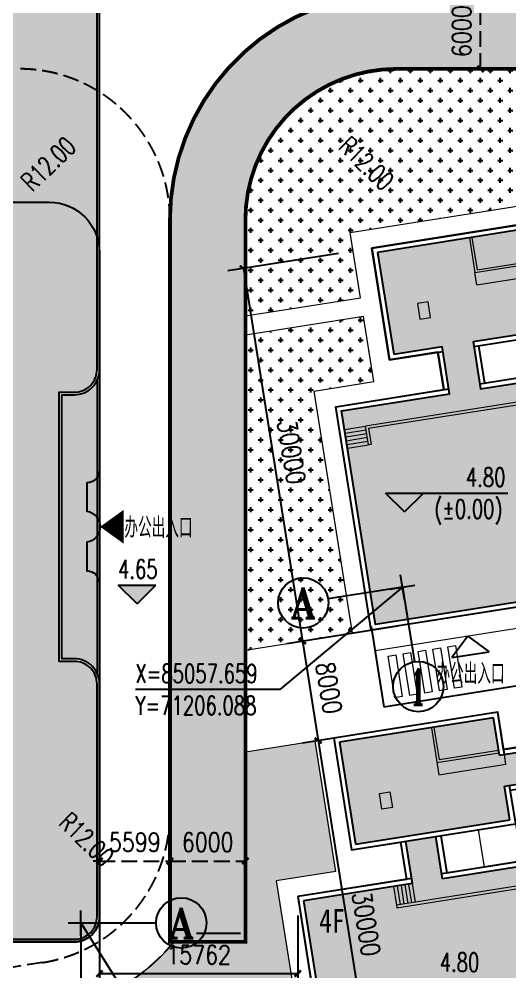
# Model space of a CAD drawing. Header units: metres. Extents: x 71066629 to 71645179, y 84793221 to 85208804.
# Drawn here: x 71175591 to 71214627, y 85027067 to 85102822 of the extents above; entities that cross this region are included whole.
import ezdxf
from ezdxf.enums import TextEntityAlignment as Align

# ---------------------------------------------------------------- set-up
doc = ezdxf.new("R2010")
doc.units = ezdxf.units.M
doc.header["$LTSCALE"] = 1000
doc.linetypes.add('CONTINOUS', pattern=[15000, 5000, 5000, 5000])
doc.linetypes.add('DASH', pattern=[0.35, 0.25, -0.1])
for name, color, linetype in [('A_N_AXIS_TEXT', 7, 'Continuous'), ('A_N_PUB_TEXT', 7, 'Continuous'), ('A_ROOF_2', 136, 'Continuous'), ('A_SITEP_TEX_2', 7, 'Continuous'), ('DIM_COOR', 3, 'Continuous'), ('G-ANN0-GRID', 85, 'Continuous'), ('G-ANNO-DIMS', 3, 'Continuous'), ('G-ANNO-LEVL', 3, 'Continuous'), ('G-ANNO-TEXT', 7, 'Continuous'), ('G-BLDG-EXTG', 48, 'Continuous'), ('G-BLDG-OTLN', 2, 'Continuous'), ('G-BLDG-POIT', 6, 'Continuous'), ('G-BLDG-ROOF', 34, 'Continuous'), ('G-FRIE-FLWL', 6, 'Continuous'), ('G-PLTG', 105, 'Continuous'), ('G-STRU', 134, 'Continuous'), ('G_DRIV_ROAD', 145, 'Continuous'), ('G_H_252', 252, 'Continuous'), ('G_H_253', 253, 'Continuous'), ('G_N_PUB_TEXT', 7, 'Continuous'), ('PUB_DIM', 3, 'Continuous'), ('PUB_TEXT', 7, 'Continuous')]:
    doc.layers.add(name, color=color, linetype=linetype)
doc.layers.add('G-OTHR', color=169, linetype='Continuous', lineweight=13)
doc.layers.add('G-ROAD-园区', color=175, linetype='Continuous', lineweight=13)
doc.styles.add('_TCH_AXIS', font='romant.shx')
doc.styles.add('_TCH_DIM', font='SIMPLEX', dxfattribs={"bigfont": 'GBCBIG'})
doc.styles.add('dim_font', font='SIMPLEX.shx', dxfattribs={"width": 0.8})
doc.styles.add('GAD A', font='$ gad e.shx', dxfattribs={"width": 0.7, "bigfont": '$ gad c.shx'})
doc.styles.add('黑体', font='simhei.ttf', dxfattribs={"width": 0.8})
doc.dimstyles.new('DIMN500', dxfattribs={"dimscale": 5, "dimtxt": 300, "dimasz": 100, "dimexe": 250, "dimexo": 300, "dimgap": 150, "dimtad": 1, "dimdec": 0, "dimzin": 0, "dimdsep": 46, "dimtxsty": 'dim_font', "dimblk": 'ARCHTICK', "dimcen": 0.09, "dimclrt": 7, "dimazin": 2, "dimtfac": 1, "dimtdec": 0, "dimtix": 1, "dimtmove": 2, "dimatfit": 3, "dimldrblk": 'ARCHTICK', "dimtolj": 1, "dimtzin": 0, "dimarcsym": 0})
pattern_1 = [(0, (0, 0), (793.75, 793.75), [396.875, -1190.625]), (90, (198.4, -198.4), (-793.75, 793.75), [396.875, -1190.625])]

# ---------------------------------------------------------------- blocks, each defined once
blk = doc.blocks.new('A$C1225323B')
at = {"layer": 'G_H_252'}
blk.add_hatch(color=256, dxfattribs=at).paths.add_polyline_path([(69878, 83951), (124378, 83951, 0.414214), (126178, 85751), (126178, 89013, -0.087743), (126493, 90796), (131968, 105790, 0.520888), (129338, 109551), (92378, 109551, 0.414214), (90578, 107751), (90578, 106551), (69178, 106551), (69178, 107751, 0.414214), (67378, 109551), (43878, 109551, 0.414214), (42078, 107751), (42078, 48251, 0.414214), (43878, 46451), (45078, 46451), (45078, 25051), (43878, 25051, 0.414214), (42078, 23251), (42078, 4751, 0.414214), (43878, 2951), (65878, 2951, 0.414214), (67678, 4751), (67678, 23251, 0.414214), (65878, 25051), (64678, 25051), (64678, 46451), (65878, 46451, 0.414214), (67678, 48251), (67678, 81751, -0.414214)])
at = {"layer": 'G_H_253'}
h = blk.add_hatch(color=256, dxfattribs=at)
h.paths.add_polyline_path([(44878, 46251), (43878, 46251, -0.287492), (42078, 47379), (42078, 24123, -0.287492), (43878, 25251), (44878, 25251)])
h.paths.add_polyline_path([(67678, 47379, -0.287492), (65878, 46251), (64878, 46251), (64878, 25251), (65878, 25251, -0.287489), (67678, 24123)])
at = {"layer": 'G-ANN0-GRID'}
for q in [(66378, -1749), (72378, 4251)]:
    blk.add_line((66378, 4251), q, dxfattribs=at)
blk.add_circle((74378, 4251), 2000, dxfattribs=at)
at = {"layer": 'G-BLDG-OTLN'}
blk.add_lwpolyline([(45883, 61551), (63883, 61551, -0.41348), (67878, 57556), (67878, 40256, -0.414205), (66883, 39251), (66878, 39251), (66878, 36985, -0.850963), (66878, 34517), (66878, 32256), (66878, 32251, -0.404252), (67878, 31256), (67878, 4756, -0.414211), (65883, 2751), (55193, 2751, 0.1159), (52966, 2225), (46224, -1145)], format="xyb", dxfattribs=at)
at = {"layer": 'G-BLDG-POIT', "linetype": 'CONTINOUS', "ltscale": 0.1}
for p, q in [((66378, 3251), (66378, 5251)), ((65378, 4251), (67378, 4251))]:
    blk.add_line(p, q, dxfattribs=at)
at = {"layer": 'G-BLDG-ROOF'}
for p, q in [((67678, 48251), (67678, 48251)), ((67878, 48251), (67878, 23257)), ((67678, 47379), (67678, 24123))]:
    blk.add_line(p, q, dxfattribs=at)
for points in [[(41878, 107751), (41878, 48251, 0.414214), (43878, 46251), (44878, 46251), (44878, 25251), (43878, 25251, 0.414214), (41878, 23251), (41878, 4751, 0.414214), (43878, 2751), (65878, 2751, 0.414214), (67878, 4751), (67878, 23251, 0.414214), (65878, 25251), (64878, 25251), (64878, 46251), (65878, 46251, 0.414214), (67878, 48251), (67878, 81751, -0.414214)], [(42078, 107751), (42078, 48251, 0.414214), (43878, 46451), (45078, 46451), (45078, 25051), (43878, 25051, 0.414214), (42078, 23251), (42078, 4751, 0.414214), (43878, 2951), (65878, 2951, 0.414214), (67678, 4751), (67678, 23251, 0.414214), (65878, 25051), (64678, 25051), (64678, 46451), (65878, 46451, 0.414214), (67678, 48251), (67678, 81751, -0.414214)]]:
    blk.add_lwpolyline(points, format="xyb", dxfattribs=at)
at = {"layer": 'A_N_AXIS_TEXT', "style": '_TCH_AXIS', "width": 0.9}
blk.add_text('A', height=2430, dxfattribs=at).set_placement((73337, 3036), (75419, 3036), align=Align.FIT)
blk = doc.blocks.new('A$C2D53305D')
at = {"layer": 'G_H_252'}
blk.add_hatch(color=256, dxfattribs=at).paths.add_polyline_path([(30571, 24506), (34324, 25100), (36155, 13544), (53143, 16235), (50452, 33223), (33464, 30532), (33933, 27569), (30180, 26975), (29711, 29938), (17464, 27998), (18746, 19899), (22598, 20509), (23193, 16756), (14600, 15395), (17290, -1593), (34279, 1097), (31588, 18086), (25662, 17147), (25067, 20900), (30994, 21839)])
at = {"layer": 'G_H_253'}
blk.add_hatch(color=256, dxfattribs=at).paths.add_polyline_path([(34946, 18618), (31983, 18148), (32327, 15975), (35290, 16445)])
at = {"layer": 'G-ANN0-GRID'}
for p, q in [((48291, 30248), (47352, 36174)), ((48135, 31236), (47675, 34139)), ((48291, 30248), (54217, 31187)), ((50074, 18989), (56001, 19927)), ((50074, 18989), (51013, 13063)), ((19452, 1381), (13526, 443)), ((19452, 1381), (20390, -4545))]:
    blk.add_line(p, q, dxfattribs=at)
for centre in [(47040, 38150), (56193, 31500), (57976, 20240), (51326, 11087), (11550, 130), (20703, -6520)]:
    blk.add_circle(centre, 2000, dxfattribs=at)
at = {"layer": 'G-BLDG-OTLN'}
blk.add_lwpolyline([(29427, 15111), (31773, 296), (16958, -2051), (14142, 15728), (22735, 17088), (22266, 20052), (18414, 19441), (17006, 28331), (30043, 30396), (30513, 27433), (33476, 27902), (33006, 30865), (50785, 33681), (53131, 18865), (35353, 16050), (35353, 16050), (29427, 15111)], dxfattribs=at)
at = {"layer": 'G-BLDG-POIT', "linetype": 'CONTINOUS', "ltscale": 0.1}
for p, q in [((48447, 29261), (48135, 31236)), ((47303, 30092), (49279, 30405)), ((50231, 18001), (49918, 19976)), ((49087, 18832), (51062, 19145)), ((19608, 394), (19295, 2369)), ((18464, 1225), (20439, 1538))]:
    blk.add_line(p, q, dxfattribs=at)
at = {"layer": 'G-BLDG-ROOF'}
for p, q in [((50785, 33681), (33006, 30865)), ((53601, 15902), (50785, 33681)), ((50452, 33223), (33464, 30532)), ((53143, 16235), (50452, 33223)), ((30043, 30396), (17006, 28331)), ((30575, 27037), (30043, 30396)), ((33006, 30865), (33538, 27507)), ((33464, 30532), (33933, 27569)), ((29711, 29938), (17464, 27998)), ((30180, 26975), (29711, 29938)), ((17006, 28331), (18414, 19441)), ((17464, 27998), (18746, 19899)), ((33933, 27569), (30180, 26975)), ((33476, 27902), (30513, 27433)), ((30571, 24506), (34324, 25100)), ((33929, 25038), (35822, 13087)), ((34324, 25100), (36155, 13544)), ((30994, 21839), (30571, 24506)), ((31451, 21506), (30966, 24568)), ((31029, 24173), (33992, 24642)), ((25067, 20900), (30994, 21839)), ((25130, 20505), (31451, 21506)), ((18746, 19899), (22598, 20509)), ((25994, 17605), (25525, 20568)), ((18414, 19441), (22661, 20114)), ((22266, 20052), (22735, 17088)), ((31921, 18543), (34884, 19013)), ((31983, 18148), (34946, 18618)), ((32327, 15975), (35290, 16445)), ((32390, 15580), (35353, 16050)), ((36155, 13544), (53143, 16235)), ((35822, 13087), (53601, 15902))]:
    blk.add_line(p, q, dxfattribs=at)
for points in [[(25067, 20900), (25662, 17147), (31588, 18086), (34279, 1097), (17290, -1593), (14600, 15395), (23193, 16756), (22598, 20509)], [(25599, 17542), (31921, 18543), (34736, 765), (16958, -2051), (14142, 15728), (23130, 17151)]]:
    blk.add_lwpolyline(points, dxfattribs=at)
at = {"layer": 'G-OTHR', "linetype": 'ByBlock'}
for p, q in [((24772, 29156), (25210, 26390)), ((24970, 29187), (25377, 26619)), ((33699, 29051), (35378, 29317)), ((33746, 28755), (35425, 29020)), ((35378, 29317), (35575, 29348)), ((35575, 29348), (36436, 23916)), ((33793, 28458), (35472, 28724)), ((33840, 28162), (35519, 28428)), ((33886, 27866), (35566, 28132)), ((25377, 26619), (30118, 27370)), ((33933, 27569), (35612, 27835)), ((25210, 26390), (30149, 27172)), ((30575, 27037), (30700, 26247)), ((25367, 25403), (25210, 26390)), ((25367, 25403), (30700, 26247)), ((34324, 25100), (36004, 25366)), ((34371, 24804), (36050, 25070)), ((34418, 24508), (36097, 24773)), ((34465, 24211), (36144, 24477)), ((34512, 23915), (36191, 24181)), ((34559, 23619), (36238, 23885)), ((31451, 21506), (34414, 21976)), ((31451, 21506), (31921, 18543)), ((28488, 21037), (28958, 18074)), ((30144, 16338), (16514, 14179)), ((16742, 14013), (29977, 16109)), ((29977, 16109), (30181, 14825)), ((31823, 16604), (30144, 16338)), ((30378, 14857), (30144, 16338)), ((31870, 16308), (30191, 16042)), ((31917, 16012), (30238, 15746)), ((31964, 15715), (30284, 15449)), ((32010, 15419), (30331, 15153)), ((30181, 14825), (30378, 14857)), ((32057, 15123), (30378, 14857)), ((14834, 13913), (16514, 14179)), ((14881, 13617), (16560, 13883)), ((16748, 12698), (16514, 14179)), ((16742, 14013), (16946, 12729)), ((14928, 13321), (16607, 13587)), ((14975, 13025), (16654, 13291)), ((15022, 12728), (16701, 12994)), ((15069, 12432), (16748, 12698)), ((16946, 12729), (16748, 12698))]:
    blk.add_line(p, q, dxfattribs=at)
blk.add_lwpolyline([(36436, 23916), (36238, 23885), (35378, 29317)], dxfattribs=at)
blk.add_lwpolyline([(20835, 22690), (21675, 22823), (21478, 24068), (20638, 23935)], close=True, dxfattribs=at)
at = {"layer": 'A_N_AXIS_TEXT', "style": '_TCH_AXIS'}
for s, height, width, p, p2 in [('4', 2545, 0.8, (46070, 36877), (48009, 36877)), ('C', 2604, 0.714286, (55263, 30198), (57123, 30198)), ('B', 2487, 0.772727, (56969, 18997), (58983, 18997)), ('4', 2545, 0.8, (50356, 9815), (52296, 9815)), ('A', 2430, 0.9, (10509, -1085), (12592, -1085)), ('1', 2889, 0.5, (20015, -7965), (21391, -7965))]:
    blk.add_text(s, height=height, dxfattribs=dict(at, width=width)).set_placement(p, p2, align=Align.FIT)
blk = doc.blocks.new('A$C54ED5BD2')
at = {"layer": 'G_H_252'}
blk.add_hatch(color=256, dxfattribs=at).paths.add_polyline_path([(70379, 68112), (53390, 65421), (53860, 62458), (50106, 61864), (49637, 64827), (37390, 62887), (38673, 54788), (50920, 56728), (50498, 59394), (54251, 59989), (55612, 51396), (72600, 54087)])
at = {"layer": 'G_H_253'}
h = blk.add_hatch(color=256, dxfattribs=at)
h.paths.add_polyline_path([(73069, 51124), (72663, 53692), (55674, 51001), (56081, 48433)])
h.paths.add_polyline_path([(73342, 68581), (70774, 68174), (73058, 53754), (73464, 51186), (76032, 51593)])
blk.add_hatch(color=256, dxfattribs=at).paths.add_polyline_path([(51859, 50802), (55217, 51333), (54873, 53506), (45588, 52036), (45056, 55394), (42637, 55011), (43168, 51653), (34526, 50284), (37217, 33296), (54205, 35986)])
at = {"layer": 'A_ROOF_2'}
blk.add_line((49970, 65284), (44636, 64440), dxfattribs=at)
at = {"layer": 'G-ANN0-GRID'}
for p, q in [((70588, 65513), (69649, 71439)), ((70588, 65513), (76514, 66451)), ((51136, 38740), (57063, 39679)), ((51136, 38740), (52075, 32814)), ((39284, 36863), (33358, 35924)), ((39284, 36863), (40223, 30937))]:
    blk.add_line(p, q, dxfattribs=at)
for centre in [(69336, 73414), (78489, 66764), (59038, 39992), (31383, 35611), (52388, 30839), (40536, 28961)]:
    blk.add_circle(centre, 2000, dxfattribs=at)
at = {"layer": 'G-BLDG-OTLN'}
blk.add_lwpolyline([(36932, 63219), (38340, 54330), (42241, 54948), (42711, 51985), (34068, 50616), (36415, 35801), (54193, 38617), (52316, 50469), (55279, 50938), (55749, 47975), (76490, 51260), (73674, 69039), (52933, 65754), (53402, 62791), (50439, 62321), (49970, 65284)], close=True, dxfattribs=at)
at = {"layer": 'G-BLDG-POIT', "linetype": 'CONTINOUS', "ltscale": 0.1}
for p, q in [((70744, 64525), (70431, 66500)), ((69600, 65356), (71575, 65669)), ((51293, 37752), (50980, 39728)), ((50149, 38584), (52124, 38897)), ((39441, 35875), (39128, 37851)), ((38297, 36707), (40272, 37019))]:
    blk.add_line(p, q, dxfattribs=at)
at = {"layer": 'G-BLDG-ROOF'}
for p, q in [((70711, 68570), (73674, 69039)), ((73674, 69039), (76490, 51260)), ((53390, 65421), (70379, 68112)), ((70379, 68112), (72600, 54087)), ((49970, 65284), (36932, 63219)), ((50502, 61926), (49970, 65284)), ((53860, 62458), (53390, 65421)), ((49637, 64827), (37390, 62887)), ((50106, 61864), (49637, 64827)), ((36932, 63219), (38340, 54330)), ((37390, 62887), (38673, 54788)), ((50106, 61864), (53860, 62458)), ((50439, 62321), (53402, 62791)), ((50498, 59394), (54251, 59989)), ((55612, 51396), (54251, 59989)), ((50920, 56728), (50498, 59394)), ((50893, 59457), (51378, 56395)), ((53918, 59531), (50955, 59062)), ((38340, 54330), (51378, 56395)), ((38673, 54788), (50920, 56728)), ((45588, 52036), (45056, 55394)), ((45451, 55457), (45921, 52494)), ((42241, 54948), (42711, 51985)), ((42637, 55011), (43168, 51653)), ((54810, 53901), (45526, 52431)), ((72600, 54087), (55612, 51396)), ((54873, 53506), (45588, 52036)), ((73058, 53754), (73527, 50791)), ((43106, 52048), (34068, 50616)), ((43168, 51653), (34526, 50284)), ((51859, 50802), (55217, 51333)), ((54205, 35986), (51859, 50802)), ((52316, 50469), (55279, 50938)), ((55749, 47975), (55279, 50938)), ((76490, 51260), (55749, 47975)), ((34068, 50616), (36884, 32838)), ((34526, 50284), (37217, 33296)), ((54663, 35654), (52316, 50469)), ((36884, 32838), (54663, 35654)), ((37217, 33296), (54205, 35986))]:
    blk.add_line(p, q, dxfattribs=at)
for points in [[(53856, 59926), (55279, 50938), (73058, 53754), (70711, 68570), (52933, 65754), (53465, 62396)], [(53856, 59926), (55279, 50938)], [(54810, 53901), (45921, 52494)]]:
    blk.add_lwpolyline(points, dxfattribs=at)
at = {"layer": 'G-OTHR', "linetype": 'ByBlock'}
for p, q in [((44699, 64045), (45293, 60291)), ((44896, 64076), (45303, 61508)), ((53625, 63940), (55403, 64221)), ((53672, 63643), (55450, 63925)), ((55450, 63925), (56263, 58789)), ((55600, 64253), (56461, 58820)), ((53719, 63347), (55497, 63629)), ((53766, 63051), (55544, 63332)), ((53813, 62754), (55591, 63036)), ((45303, 61508), (50044, 62259)), ((53860, 62458), (55638, 62740)), ((45137, 61279), (50075, 62061)), ((50627, 61136), (50502, 61926)), ((45293, 60291), (50627, 61136)), ((54251, 59989), (56029, 60271)), ((54298, 59693), (56076, 59974)), ((54345, 59396), (56122, 59678)), ((54392, 59100), (56169, 59382)), ((54438, 58804), (56216, 59085)), ((54485, 58507), (56263, 58789)), ((56263, 58789), (56461, 58820)), ((51378, 56395), (54341, 56865)), ((51378, 56395), (51847, 53432)), ((48414, 55926), (48884, 52963)), ((51947, 51524), (41922, 49936)), ((42576, 51559), (42810, 50077)), ((42872, 51606), (43107, 50124)), ((43168, 51653), (43403, 50171)), ((52056, 50833), (51947, 51524)), ((41687, 51418), (41922, 49936)), ((41953, 49739), (51780, 51295)), ((41983, 51465), (42218, 49983)), ((42279, 51512), (42514, 50030)), ((51859, 50802), (51780, 51295)), ((41922, 49936), (41953, 49739))]:
    blk.add_line(p, q, dxfattribs=at)
blk.add_lwpolyline([(55974, 60616), (55403, 64221), (55600, 64253)], dxfattribs=at)
blk.add_lwpolyline([(41596, 57701), (40756, 57568), (40559, 58813), (41399, 58946)], close=True, dxfattribs=at)
at = {"layer": 'A_N_AXIS_TEXT', "style": '_TCH_AXIS'}
for s, height, width, p, p2 in [('5', 2663, 0.7, (68449, 72083), (70224, 72083)), ('C', 2604, 0.714286, (77559, 65462), (79419, 65462)), ('A', 2430, 0.9, (57997, 38777), (60079, 38777)), ('A', 2430, 0.9, (30341, 34397), (32424, 34397)), ('2', 2663, 0.7, (51500, 29507), (53275, 29507)), ('1', 2889, 0.5, (39848, 27517), (41224, 27517))]:
    blk.add_text(s, height=height, dxfattribs=dict(at, width=width)).set_placement(p, p2, align=Align.FIT)
blk = doc.blocks.new('_ARCHTICK')
at = {"color": 0, "linetype": 'ByBlock', "const_width": 0.4}
blk.add_lwpolyline([(-0.5, -0.5), (0.5, 0.5)], dxfattribs=at)
blk = doc.blocks.new('*D61')
at = {"layer": 'Defpoints', "color": 0, "linetype": 'DASH', "ltscale": 5, "transparency": 16777216}
for p in [(71187591, 85042008), (71193591, 85042008), (71193591, 85035886)]:
    blk.add_point(p, dxfattribs=at)
at = {"layer": 'G-FRIE-FLWL', "color": 0, "linetype": 'DASH', "lineweight": -2, "ltscale": 5, "transparency": 16777216}
for p, q in [((71187591, 85040508), (71187591, 85034636)), ((71193591, 85040508), (71193591, 85034636)), ((71187591, 85035886), (71193591, 85035886))]:
    blk.add_line(p, q, dxfattribs=at)
at = {"layer": 'G-FRIE-FLWL', "color": 0, "linetype": 'DASH', "lineweight": -2, "ltscale": 5, "transparency": 16777216, "xscale": 500, "yscale": 500, "zscale": 500, "rotation": 180}
blk.add_blockref('_ARCHTICK', (71187591, 85035886), dxfattribs=at)
at = {"layer": 'G-FRIE-FLWL', "color": 0, "linetype": 'DASH', "lineweight": -2, "ltscale": 5, "transparency": 16777216, "xscale": 500, "yscale": 500, "zscale": 500}
blk.add_blockref('_ARCHTICK', (71193591, 85035886), dxfattribs=at)
at = {"layer": 'G-FRIE-FLWL', "color": 7, "linetype": 'DASH', "ltscale": 5, "transparency": 16777216, "insert": (71190591, 85037386), "char_height": 1500, "attachment_point": 5, "style": 'dim_font'}
blk.add_mtext('\\A1;6000', dxfattribs=at)
blk = doc.blocks.new('*D62')
at = {"layer": 'Defpoints', "color": 0, "linetype": 'DASH', "ltscale": 5, "transparency": 16777216}
for p in [(71181991, 85042008), (71187591, 85042008), (71187591, 85035886)]:
    blk.add_point(p, dxfattribs=at)
at = {"layer": 'G-FRIE-FLWL', "color": 0, "linetype": 'DASH', "lineweight": -2, "ltscale": 5, "transparency": 16777216}
for p, q in [((71181991, 85040508), (71181991, 85034636)), ((71187591, 85040508), (71187591, 85034636)), ((71181991, 85035886), (71181491, 85035886)), ((71181991, 85035886), (71187591, 85035886)), ((71187591, 85035886), (71188091, 85035886))]:
    blk.add_line(p, q, dxfattribs=at)
at = {"layer": 'G-FRIE-FLWL', "color": 0, "linetype": 'DASH', "lineweight": -2, "ltscale": 5, "transparency": 16777216, "xscale": 500, "yscale": 500, "zscale": 500}
blk.add_blockref('_ARCHTICK', (71181991, 85035886), dxfattribs=at)
at = {"layer": 'G-FRIE-FLWL', "color": 0, "linetype": 'DASH', "lineweight": -2, "ltscale": 5, "transparency": 16777216, "xscale": 500, "yscale": 500, "zscale": 500, "rotation": 180}
blk.add_blockref('_ARCHTICK', (71187591, 85035886), dxfattribs=at)
at = {"layer": 'G-FRIE-FLWL', "color": 7, "linetype": 'DASH', "ltscale": 5, "transparency": 16777216, "insert": (71184791, 85037386), "char_height": 1500, "attachment_point": 5, "style": 'dim_font'}
blk.add_mtext('\\A1;5599', dxfattribs=at)
blk = doc.blocks.new('*D63')
at = {"layer": 'Defpoints', "color": 0, "linetype": 'DASH', "ltscale": 5, "transparency": 16777216}
for p in [(71212291, 85104859), (71218644, 85104859), (71218644, 85098859)]:
    blk.add_point(p, dxfattribs=at)
at = {"layer": 'G-FRIE-FLWL', "color": 0, "linetype": 'DASH', "lineweight": -2, "ltscale": 5, "transparency": 16777216}
for p, q in [((71217144, 85104859), (71211041, 85104859)), ((71212291, 85098859), (71212291, 85104859)), ((71217144, 85098859), (71211041, 85098859))]:
    blk.add_line(p, q, dxfattribs=at)
at = {"layer": 'G-FRIE-FLWL', "color": 0, "linetype": 'DASH', "lineweight": -2, "ltscale": 5, "transparency": 16777216, "xscale": 500, "yscale": 500, "zscale": 500}
for p, rotation in [((71212291, 85104859), 90), ((71212291, 85098859), 270)]:
    blk.add_blockref('_ARCHTICK', p, dxfattribs=dict(at, rotation=rotation))
at = {"layer": 'G-FRIE-FLWL', "color": 7, "linetype": 'DASH', "ltscale": 5, "transparency": 16777216, "insert": (71210791, 85101859), "char_height": 1500, "attachment_point": 5, "rotation": 90, "style": 'dim_font'}
blk.add_mtext('\\A1;6000', dxfattribs=at)
blk = doc.blocks.new('*D116')
at = {"layer": 'Defpoints', "color": 0, "transparency": 16777216}
for p in [(71208426, 85046893), (71213119, 85017262), (71204068, 85015828)]:
    blk.add_point(p, dxfattribs=at)
at = {"layer": 'G-ANNO-DIMS', "color": 0, "lineweight": -2, "transparency": 16777216}
for p, q in [((71206945, 85046658), (71198140, 85045263)), ((71199375, 85045459), (71204068, 85015828)), ((71211638, 85017027), (71202833, 85015633))]:
    blk.add_line(p, q, dxfattribs=at)
at = {"layer": 'G-ANNO-DIMS', "color": 0, "lineweight": -2, "transparency": 16777216, "xscale": 500, "yscale": 500, "zscale": 500}
for p, rotation in [((71199375, 85045459), 99.0000000000829), ((71204068, 85015828), 279.0000000000829)]:
    blk.add_blockref('_ARCHTICK', p, dxfattribs=dict(at, rotation=rotation))
at = {"layer": 'G-ANNO-DIMS', "color": 7, "transparency": 16777216, "insert": (71203203, 85030878), "char_height": 1500, "attachment_point": 5, "rotation": 279, "style": 'dim_font'}
blk.add_mtext('\\A1;30000', dxfattribs=at)
blk = doc.blocks.new('*D117')
at = {"layer": 'Defpoints', "color": 0, "transparency": 16777216}
for p in [(71207175, 85054794), (71208426, 85046893), (71199375, 85045459)]:
    blk.add_point(p, dxfattribs=at)
at = {"layer": 'G-ANNO-DIMS', "color": 0, "lineweight": -2, "transparency": 16777216}
for p, q in [((71205693, 85054559), (71196889, 85053165)), ((71198123, 85053360), (71199375, 85045459)), ((71206945, 85046658), (71198140, 85045263))]:
    blk.add_line(p, q, dxfattribs=at)
at = {"layer": 'G-ANNO-DIMS', "color": 0, "lineweight": -2, "transparency": 16777216, "xscale": 500, "yscale": 500, "zscale": 500}
for p, rotation in [((71198123, 85053360), 99.00000000014965), ((71199375, 85045459), 279.0000000001497)]:
    blk.add_blockref('_ARCHTICK', p, dxfattribs=dict(at, rotation=rotation))
at = {"layer": 'G-ANNO-DIMS', "color": 7, "transparency": 16777216, "insert": (71200230, 85049644), "char_height": 1500, "attachment_point": 5, "rotation": 279, "style": 'dim_font'}
blk.add_mtext('\\A1;8000', dxfattribs=at)
blk = doc.blocks.new('*D118')
at = {"layer": 'Defpoints', "color": 0, "transparency": 16777216}
for p in [(71202482, 85084425), (71207175, 85054794), (71198123, 85053360)]:
    blk.add_point(p, dxfattribs=at)
at = {"layer": 'G-ANNO-DIMS', "color": 0, "lineweight": -2, "transparency": 16777216}
for p, q in [((71201000, 85084190), (71192196, 85082795)), ((71193430, 85082991), (71198123, 85053360)), ((71205693, 85054559), (71196889, 85053165))]:
    blk.add_line(p, q, dxfattribs=at)
at = {"layer": 'G-ANNO-DIMS', "color": 0, "lineweight": -2, "transparency": 16777216, "xscale": 500, "yscale": 500, "zscale": 500}
for p, rotation in [((71193430, 85082991), 99.00000000008872), ((71198123, 85053360), 279.0000000000887)]:
    blk.add_blockref('_ARCHTICK', p, dxfattribs=dict(at, rotation=rotation))
at = {"layer": 'G-ANNO-DIMS', "color": 7, "transparency": 16777216, "insert": (71197258, 85068410), "char_height": 1500, "attachment_point": 5, "rotation": 279, "style": 'dim_font'}
blk.add_mtext('\\A1;30000', dxfattribs=at)
blk = doc.blocks.new('*D122')
at = {"layer": 'Defpoints', "color": 0, "transparency": 16777216}
for p in [(71181991, 85033053), (71197754, 85033053), (71197754, 85026930)]:
    blk.add_point(p, dxfattribs=at)
at = {"layer": 'G-ANNO-DIMS', "color": 0, "lineweight": -2, "transparency": 16777216}
for p, q in [((71181991, 85031553), (71181991, 85025680)), ((71197754, 85031553), (71197754, 85025680)), ((71181991, 85026930), (71197754, 85026930))]:
    blk.add_line(p, q, dxfattribs=at)
at = {"layer": 'G-ANNO-DIMS', "color": 0, "lineweight": -2, "transparency": 16777216, "xscale": 500, "yscale": 500, "zscale": 500, "rotation": 180}
blk.add_blockref('_ARCHTICK', (71181991, 85026930), dxfattribs=at)
at = {"layer": 'G-ANNO-DIMS', "color": 0, "lineweight": -2, "transparency": 16777216, "xscale": 500, "yscale": 500, "zscale": 500}
blk.add_blockref('_ARCHTICK', (71197754, 85026930), dxfattribs=at)
at = {"layer": 'G-ANNO-DIMS', "color": 7, "transparency": 16777216, "insert": (71189873, 85028430), "char_height": 1500, "attachment_point": 5, "style": 'dim_font'}
blk.add_mtext('\\A1;15762', dxfattribs=at)

msp = doc.modelspace()

# ---------------------------------------------------------------- hatches: boundary and pattern name
at = {"layer": 'G-ANNO-LEVL'}
msp.add_hatch(color=256, dxfattribs=at).paths.add_polyline_path([(71184970.143, 85056322.257), (71183470.143, 85057822.257), (71186470.143, 85057822.257)])
at = {"layer": 'G-FRIE-FLWL'}
h = msp.add_hatch(dxfattribs=at)
h.set_pattern_fill('AR-HBONE', color=256, scale=1000, style=0)
h.set_pattern_definition([(45, (0, 0), (6e-14, 862.1045876), [1828.8, -609.6]), (135, (431.05, 431.05), (6e-14, 862.1045876), [1828.8, -609.6])])
edge = h.paths.add_edge_path()
edge.add_line((71240491.484, 85104859.355), (71240491.483, 85098859.355))
edge.add_line((71240491.483, 85098859.355), (71205590.519, 85098859.359))
edge.add_arc((71205590.517, 85086859.359), 12000, 89.9999928, 180)
edge.add_line((71193590.517, 85086859.359), (71193590.517, 85029459.326))
edge.add_line((71193590.517, 85029459.326), (71187590.517, 85029459.326))
edge.add_line((71187590.517, 85029459.326), (71187590.517, 85086859.359))
edge.add_arc((71205590.517, 85086859.359), 18000, 89.9999928, 180, ccw=False)
edge.add_line((71205590.519, 85104859.359), (71240491.484, 85104859.355))
at = {"layer": 'G-PLTG'}
h = msp.add_hatch(dxfattribs=at)
h.set_pattern_fill('CROSS', color=256, scale=500, style=0)
h.set_pattern_definition(pattern_1)
h.paths.add_polyline_path([(71148150.046, 85140450.863), (71150412.788, 85138188.121), (71158898.069, 85146673.403), (71156635.327, 85148936.144)], flags=0)
edge = h.paths.add_edge_path()
edge.add_line((71142829.14, 85033853.338), (71143076.648, 85035919.819))
edge.add_line((71143076.648, 85035919.819), (71141818.655, 85036060.107))
edge.add_line((71141818.655, 85036060.107), (71141509.27, 85027173.946))
edge.add_line((71141509.27, 85027173.946), (71143491.485, 85027173.946))
edge.add_arc((71143490.122, 85033177.236), 6003.29, 270.01300562, 358.54812775)
edge.add_line((71149491.485, 85033025.129), (71149491.485, 85128845.846))
edge.add_arc((71165491.485, 85128845.846), 16000, 90, 180, ccw=False)
edge.add_line((71165491.485, 85144845.846), (71182358.152, 85144845.846))
edge.add_line((71182358.152, 85144845.846), (71182358.152, 85150845.846))
edge.add_line((71182358.152, 85150845.846), (71159511.891, 85150518.898))
edge.add_arc((71161768.057, 85135689.439), 15000.105, 98.65068723, 178.88116621)
edge.add_line((71146770.811, 85135982.332), (71145799.431, 85086244.03))
edge.add_line((71145799.431, 85086244.03), (71147799.431, 85086244.03))
edge.add_line((71147799.431, 85086244.03), (71147799.431, 85069244.03))
edge.add_line((71147799.431, 85069244.03), (71145799.431, 85069244.03))
edge.add_line((71145799.431, 85069244.03), (71145403.918, 85065995.803))
edge.add_line((71145403.918, 85065995.803), (71145094.323, 85062878.015))
edge.add_line((71145094.323, 85062878.015), (71147074.832, 85062640.422))
edge.add_line((71147074.832, 85062640.422), (71145042.836, 85045673.964))
edge.add_line((71145042.836, 85045673.964), (71147433.505, 85045387.627))
edge.add_line((71147433.505, 85045387.627), (71146006.431, 85033472.785))
edge.add_line((71146006.431, 85033472.785), (71142829.14, 85033853.338))
h = msp.add_hatch(dxfattribs=at)
h.set_pattern_fill('CROSS', color=256, scale=500, style=0)
h.set_pattern_definition(pattern_1)
h.paths.add_polyline_path([(71215509.227, 85098859.352), (71205590.517, 85098859.352, 0.414213562), (71193590.517, 85086859.352), (71193590.517, 85079219.684), (71202747.549, 85080670.016), (71201926.268, 85085855.38), (71217186.053, 85088272.292)])
h = msp.add_hatch(dxfattribs=at)
h.set_pattern_fill('CROSS', color=256, scale=500, style=0)
h.set_pattern_definition(pattern_1)
h.paths.add_polyline_path([(71199062.577, 85073252.234), (71203803.481, 85074003.119), (71202982.2, 85079188.483), (71193587.376, 85077700.489), (71193590.517, 85052642.475), (71202113.049, 85053992.311)])
h = msp.add_hatch(dxfattribs=at)
h.set_pattern_fill('CROSS', color=256, scale=500, style=0)
h.set_pattern_definition(pattern_1)
h.paths.add_polyline_path([(71196037.604, 85034299.449), (71200778.508, 85035050.335), (71199135.946, 85045421.062), (71193590.517, 85044542.752), (71193590.517, 85029459.326), (71187911.45, 85029459.326, -0.182441836), (71178092.405, 85023863.441), (71186788.296, 85024937.275), (71188055.415, 85016936.999), (71157491.581, 85012096.163), (71157491.582, 85006223.866), (71153991.581, 85005669.52), (71153991.581, 85011541.818), (71148617.049, 85010690.576), (71148800.039, 85009534.655), (71150279.519, 85009770.705), (71151228.727, 85003821.169), (71193684.695, 85010594.73), (71248603.633, 85019356.672), (71243078.941, 85054238.207), (71238554.055, 85053521.536), (71241891.489, 85032449.805), (71218186.969, 85028695.378), (71220064.183, 85016843.118), (71199322.728, 85013557.994)])

# ---------------------------------------------------------------- linework, layer by layer
at = {"layer": 'A_SITEP_TEX_2'}
msp.add_lwpolyline([(71183913.503, 85062459.326, 2700, 0, 0), (71182041.485, 85062459.326, 0, 0, 0)], format="xyseb", dxfattribs=at)
at = {"layer": 'DIM_COOR', "color": 3}
for p, q in [((71206088.344, 85057659.332), (71196334.543, 85049515.503)), ((71196334.543, 85049515.503), (71184839.543, 85049515.503)), ((71180491.503, 85030959.326), (71186453.268, 85021490.701))]:
    msp.add_line(p, q, dxfattribs=at)
at = {"layer": 'G-ANNO-LEVL'}
for p, q in [((71206241.975, 85063634.991), (71204741.975, 85065134.991)), ((71204741.975, 85065134.991), (71214469.475, 85065134.991)), ((71206241.975, 85063634.991), (71207741.975, 85065134.991)), ((71184970.143, 85056322.257), (71183470.143, 85057822.257)), ((71183470.143, 85057822.257), (71186470.143, 85057822.257)), ((71184970.143, 85056322.257), (71186470.143, 85057822.257))]:
    msp.add_line(p, q, dxfattribs=at)
at = {"layer": 'G-ANNO-LEVL', "color": 2}
for p, q in [((71211273.91, 85053767.784), (71210011.653, 85052062.877)), ((71211273.91, 85053767.784), (71212978.817, 85052505.526)), ((71210011.653, 85052062.877), (71212978.817, 85052505.526))]:
    msp.add_line(p, q, dxfattribs=at)
at = {"layer": 'G-FRIE-FLWL', "linetype": 'DASH', "ltscale": 5}
for p, q in [((71366743.222, 85098859.339), (71205590.519, 85098859.359)), ((71187590.517, 85039666.902), (71187590.517, 85086859.363)), ((71193590.517, 85029459.326), (71193590.517, 85086859.359)), ((71188390.444, 85029459.326), (71193590.517, 85029459.326)), ((71177467.731, 85027814.642), (71153397.624, 85024002.312))]:
    msp.add_line(p, q, dxfattribs=at)
at = {"layer": 'G-FRIE-FLWL', "linetype": 'DASH', "ltscale": 5, "const_width": 300}
msp.add_lwpolyline([(71240491.484, 85104859.355), (71240491.483, 85098859.355), (71205590.519, 85098859.359, 0.414213599), (71193590.517, 85086859.359), (71193590.517, 85029459.326), (71187590.517, 85029459.326), (71187590.517, 85086859.359, -0.414213599), (71205590.519, 85104859.359), (71240491.484, 85104859.355)], format="xyb", dxfattribs=at)
at = {"layer": 'G-FRIE-FLWL', "linetype": 'DASH', "ltscale": 5}
for centre, radius, start, end in [((71205590.517, 85086859.359), 18000, 89.9999928, 180), ((71175590.517, 85086859.363), 12000, 0, 89.9999928), ((71205590.517, 85086859.359), 12000, 89.9999928, 180), ((71175590.517, 85039666.902), 12000, 279, 0), ((71175590.517, 85039666.902), 16000, 279, 320.35912485)]:
    msp.add_arc(centre, radius, start, end, dxfattribs=at)
at = {"layer": 'G-OTHR'}
msp.add_line((71218719.881, 85054936.204), (71203904.556, 85052589.687), dxfattribs=at)
for points in [[(71207322.056, 85052548.797), (71207914.669, 85052642.658), (71208438.724, 85049333.905), (71207846.111, 85049240.044)], [(71208507.282, 85052736.519), (71209099.895, 85052830.379), (71209623.95, 85049521.626), (71209031.337, 85049427.765)], [(71209692.508, 85052924.24), (71210285.121, 85053018.101), (71210809.176, 85049709.347), (71210216.563, 85049615.487)], [(71204951.604, 85052173.355), (71205544.217, 85052267.215), (71206068.272, 85048958.462), (71205475.659, 85048864.601)], [(71206136.83, 85052361.076), (71206729.443, 85052454.937), (71207253.498, 85049146.183), (71206660.885, 85049052.323)]]:
    msp.add_lwpolyline(points, close=True, dxfattribs=at)
at = {"layer": 'G-ROAD-园区'}
for p, q in [((71205590.517, 85098859.352), (71240222.338, 85098859.352)), ((71201926.268, 85085855.38), (71217186.053, 85088272.292)), ((71193590.517, 85086859.352), (71193590.517, 85029459.326)), ((71202747.549, 85080670.016), (71201926.268, 85085855.38)), ((71193587.376, 85079219.187), (71202747.549, 85080670.016)), ((71202982.2, 85079188.483), (71193587.376, 85077700.489)), ((71203803.481, 85074003.119), (71202982.2, 85079188.483)), ((71199062.577, 85073252.234), (71203803.481, 85074003.119)), ((71202113.049, 85053992.311), (71199062.577, 85073252.234)), ((71193590.517, 85052642.475), (71202113.049, 85053992.311)), ((71199135.946, 85045421.062), (71193590.517, 85044542.752)), ((71200778.508, 85035050.335), (71199135.946, 85045421.062)), ((71200778.508, 85035050.335), (71196037.604, 85034299.449)), ((71196037.604, 85034299.449), (71199641.538, 85011545.103)), ((71193590.517, 85029459.326), (71187911.45, 85029459.326))]:
    msp.add_line(p, q, dxfattribs=at)
for centre, radius, start, end in [((71205590.517, 85086859.352), 12000, 90, 180), ((71175590.517, 85039666.902), 16000, 279, 320.35912485)]:
    msp.add_arc(centre, radius, start, end, dxfattribs=at)
at = {"layer": 'G-STRU'}
for p, q in [((71203597.723, 85054526.958), (71204608.511, 85048145.09)), ((71203597.723, 85054526.958), (71204608.511, 85048145.09)), ((71204608.511, 85048145.09), (71215910.385, 85049935.131))]:
    msp.add_line(p, q, dxfattribs=at)
at = {"layer": 'G_DRIV_ROAD'}
msp.add_lwpolyline([(71189714.319, 85030160.26), (71193208.687, 85030161.25)], dxfattribs=at)
at = {"layer": 'PUB_DIM', "ltscale": 0.5}
for points in [[(71176728.396, 85088239.963, 0, 0, 0), (71183356.918, 85094649.511, 330, 0, 0), (71184075.799, 85095344.644, 0, 0, 0)], [(71204452.639, 85088239.953, 0, 0, 0), (71197824.117, 85094649.501, 330, 0, 0), (71197105.236, 85095344.634, 0, 0, 0)], [(71177367.986, 85038978.207, 0, 0, 0), (71183996.508, 85032568.659, 330, 0, 0), (71184715.389, 85031873.526, 0, 0, 0)]]:
    msp.add_lwpolyline(points, format="xyseb", dxfattribs=at)

# ---------------------------------------------------------------- block references
at = {"layer": 'G-BLDG-EXTG'}
msp.add_blockref('A$C1225323B', (71114113.486, 85026708.522), dxfattribs=at)
at = {"layer": 'G-BLDG-OTLN'}
for name, p in [('A$C2D53305D', (71186636.585, 85056277.836)), ('A$C54ED5BD2', (71163685.311, 84982436.22))]:
    msp.add_blockref(name, p, dxfattribs=at)

# ---------------------------------------------------------------- texts
at = {"layer": 'A_N_PUB_TEXT', "style": '_TCH_DIM', "width": 0.705882}
for s, p in [('4.80', (71211119.475, 85065659.991)), ('(%%P0.00)', (71208619.475, 85063122.491)), ('4.65', (71183460.143, 85058347.257)), ('4.80', (71209042.276, 85027091.763))]:
    msp.add_text(s, height=1487.5, dxfattribs=at).set_placement(p)
at = {"layer": 'G-ANNO-TEXT', "style": '黑体', "width": 0.8}
msp.add_text('4F', height=1877.6371, dxfattribs=at).set_placement((71199453.168, 85030191.892))
at = {"layer": 'G_N_PUB_TEXT', "style": 'GAD A', "width": 0.7}
for p in [(71183964.528, 85061581.997), (71208777.831, 85049968.707)]:
    msp.add_text('办公出入口', height=1631.0044, rotation=359.79549586, dxfattribs=at).set_placement(p)
at = {"layer": 'PUB_DIM', "color": 7, "style": '_TCH_DIM', "width": 0.705882}
for rotation, p in [(315.96218932, (71200901.651, 85092551.734)), (44.03781086, (71176649.034, 85089041.323)), (315.96218876, (71178644.476, 85038801.634))]:
    msp.add_text('R12.00', height=1487.5, rotation=rotation, dxfattribs=at).set_placement(p)
at = {"layer": 'PUB_TEXT', "color": 3, "style": '_TCH_DIM', "width": 0.705882}
for s, p in [('X=85057.659', (71184839.543, 85050040.503)), ('Y=71206.088', (71184839.543, 85047503.003))]:
    msp.add_text(s, height=1487.5, dxfattribs=at).set_placement(p)

# ---------------------------------------------------------------- dimensions: what is measured, and where the dimension line sits
at = {"layer": 'G-ANNO-DIMS'}
for p1, p2, distance, picture, middle in [((71202481.918, 85084424.688), (71207174.952, 85054794.038), -9164.629, '*D118', (71197258.17, 85068410.351)), ((71207174.952, 85054794.038), (71208426.428, 85046892.53), -9164.629, '*D117', (71200230.425, 85049644.272)), ((71208426.428, 85046892.53), (71213119.462, 85017261.88), -9164.629, '*D116', (71203202.68, 85030878.193)), ((71181991.484, 85033052.561), (71197753.788, 85033052.568), -6122.188, '*D122', (71189872.636, 85028430.38))]:
    dim = msp.add_aligned_dim(p1=p1, p2=p2, distance=distance, dimstyle='DIMN500', dxfattribs=at)
    dim.commit()
    dim.dimension.update_dxf_attribs({"geometry": picture, "text_midpoint": middle})
at = {"layer": 'G-FRIE-FLWL', "linetype": 'DASH', "ltscale": 5}
for p1, p2, distance, picture, middle in [((71218643.896, 85098859.352), (71218643.896, 85104859.358), 6352.917, '*D63', (71210790.979, 85101859.355)), ((71181991.484, 85042008.352), (71187590.517, 85042008.354), -6122.19, '*D62', (71184791.001, 85037386.164)), ((71187590.517, 85042008.354), (71193590.517, 85042008.357), -6122.19, '*D61', (71190590.517, 85037386.167))]:
    dim = msp.add_aligned_dim(p1=p1, p2=p2, distance=distance, dimstyle='DIMN500', dxfattribs=at)
    dim.commit()
    dim.dimension.update_dxf_attribs({"geometry": picture, "text_midpoint": middle})

doc.saveas('drawing.dxf')
